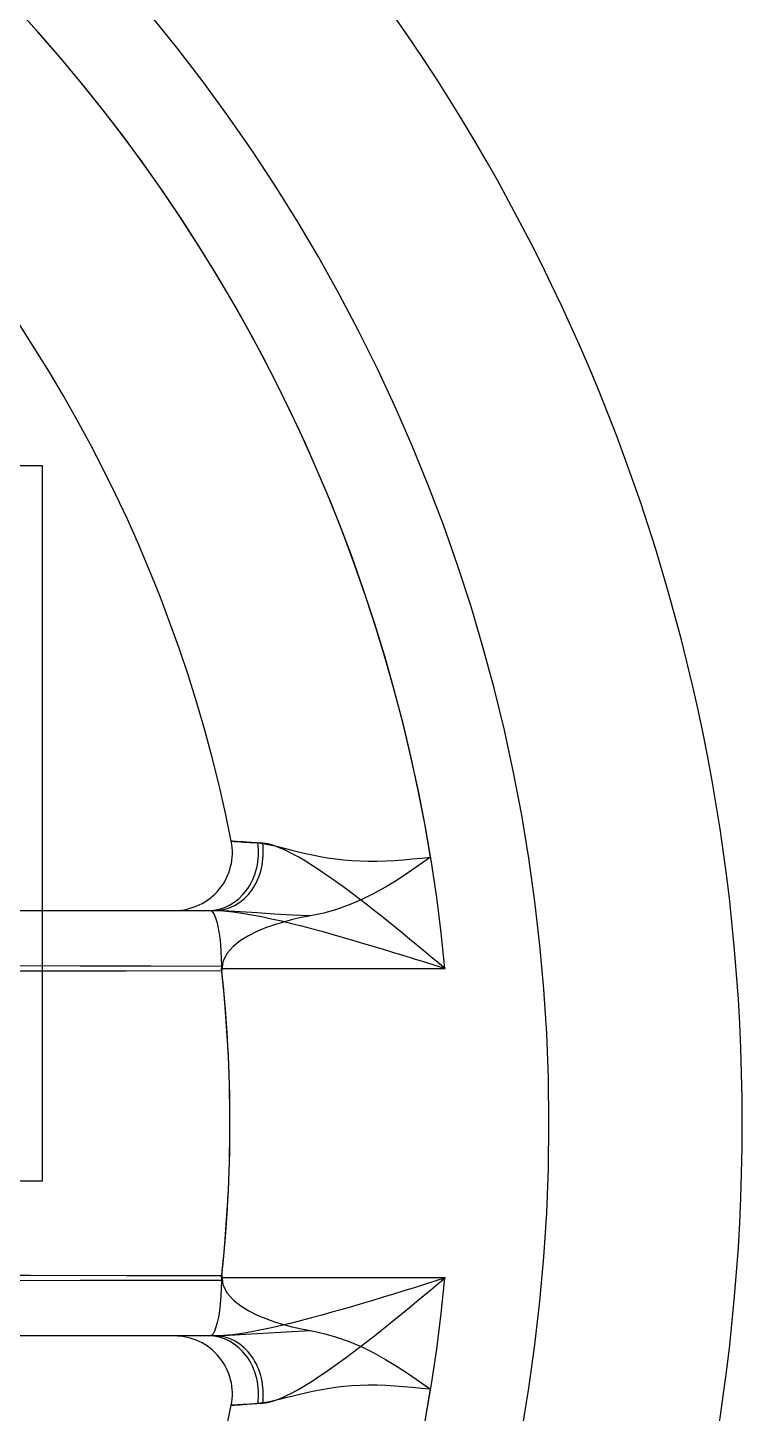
# Model space of a CAD drawing. Extents: x -100 to 100, y -116 to 85.
# Drawn here: x 63 to 100, y -30.5 to 41.2 of the extents above; entities that cross this region are included whole.
import ezdxf

# ---------------------------------------------------------------- set-up
doc = ezdxf.new("R2010")
doc.units = 0
doc.layers.add('HIDDEN', color=7, linetype='CONTINUOUS')
doc.layers.add('THICK', color=7, linetype='CONTINUOUS')

msp = doc.modelspace()

# ---------------------------------------------------------------- linework, layer by layer
at = {"layer": 'HIDDEN'}
for p, q in [((73.569, -0.917), (73.569, -0.917)), ((73.585, -0.918), (73.569, -0.917)), ((73.635, -0.921), (73.585, -0.918)), ((73.718, -0.927), (73.635, -0.921)), ((73.834, -0.934), (73.718, -0.927)), ((73.983, -0.944), (73.834, -0.934)), ((74.164, -0.956), (73.983, -0.944)), ((74.377, -0.97), (74.164, -0.956)), ((74.619, -0.985), (74.377, -0.97)), ((74.891, -1.003), (74.619, -0.985)), ((75.192, -1.022), (74.891, -1.003)), ((75.468, -1.061), (75.192, -1.022)), ((75.76, -1.14), (75.468, -1.061)), ((76.067, -1.253), (75.76, -1.14)), ((76.388, -1.395), (76.067, -1.253)), ((76.72, -1.563), (76.388, -1.395)), ((77.059, -1.749), (76.72, -1.563)), ((77.402, -1.952), (77.059, -1.749)), ((77.747, -2.168), (77.402, -1.952)), ((78.096, -2.396), (77.747, -2.168)), ((78.449, -2.634), (78.096, -2.396)), ((78.804, -2.883), (78.449, -2.634)), ((79.163, -3.14), (78.804, -2.883)), ((79.524, -3.405), (79.163, -3.14)), ((79.885, -3.675), (79.524, -3.405)), ((80.247, -3.95), (79.885, -3.675)), ((80.608, -4.229), (80.247, -3.95)), ((80.97, -4.512), (80.608, -4.229)), ((63.799, -18.5), (63.799, -4.5)), ((70.626, -4.5), (70.626, -4.5)), ((72.39, -4.5), (72.442, -4.5)), ((72.442, -4.5), (72.494, -4.5)), ((72.468, -4.5), (72.543, -4.524)), ((72.494, -4.5), (72.547, -4.5)), ((72.543, -4.524), (72.616, -4.596)), ((72.547, -4.5), (72.601, -4.5)), ((72.601, -4.5), (72.655, -4.5)), ((72.616, -4.596), (72.686, -4.714)), ((72.655, -4.5), (72.71, -4.5)), ((72.686, -4.714), (72.754, -4.877)), ((72.71, -4.5), (73.167, -4.517)), ((72.754, -4.877), (72.817, -5.082)), ((73.167, -4.517), (73.641, -4.563)), ((73.641, -4.563), (74.129, -4.631)), ((74.129, -4.631), (74.627, -4.716)), ((74.627, -4.716), (75.134, -4.814)), ((75.134, -4.814), (75.645, -4.923)), ((75.645, -4.923), (76.16, -5.041)), ((81.332, -4.799), (80.97, -4.512)), ((81.695, -5.089), (81.332, -4.799)), ((72.817, -5.082), (72.874, -5.326)), ((72.874, -5.326), (72.925, -5.607)), ((72.925, -5.607), (72.968, -5.919)), ((76.16, -5.041), (76.678, -5.166)), ((76.678, -5.166), (77.2, -5.297)), ((77.2, -5.297), (77.724, -5.435)), ((77.724, -5.435), (78.251, -5.577)), ((78.251, -5.577), (78.778, -5.723)), ((78.778, -5.723), (79.306, -5.873)), ((82.059, -5.382), (81.695, -5.089)), ((82.423, -5.679), (82.059, -5.382)), ((82.788, -5.978), (82.423, -5.679)), ((72.968, -5.919), (73.004, -6.256)), ((73.004, -6.256), (73.03, -6.617)), ((79.306, -5.873), (79.835, -6.026)), ((79.835, -6.026), (80.364, -6.182)), ((80.364, -6.182), (80.894, -6.34)), ((80.894, -6.34), (81.425, -6.501)), ((83.154, -6.279), (82.788, -5.978)), ((83.521, -6.583), (83.154, -6.279)), ((73.03, -6.617), (73.048, -6.991)), ((73.048, -6.991), (73.056, -7.374)), ((81.425, -6.501), (81.956, -6.664)), ((81.956, -6.664), (82.489, -6.828)), ((82.489, -6.828), (83.022, -6.995)), ((83.022, -6.995), (83.556, -7.162)), ((83.888, -6.888), (83.521, -6.583)), ((83.556, -7.162), (84.09, -7.331)), ((84.256, -7.194), (83.888, -6.888)), ((62.096, -7.352), (65.75, -7.36)), ((65.75, -7.36), (69.403, -7.368)), ((69.403, -7.368), (73.056, -7.374)), ((73.056, -7.374), (73.056, -7.395)), ((73.056, -7.395), (73.057, -7.416)), ((73.057, -7.416), (73.058, -7.437)), ((73.058, -7.437), (73.059, -7.458)), ((73.059, -7.458), (73.061, -7.479)), ((73.061, -7.479), (73.063, -7.5)), ((73.063, -7.5), (84.623, -7.5)), ((84.09, -7.331), (84.623, -7.5)), ((84.623, -7.5), (84.256, -7.194)), ((63.799, -18.5), (44, -18.5)), ((65.75, -23.64), (62.096, -23.648)), ((69.403, -23.632), (65.75, -23.64)), ((73.056, -23.626), (69.403, -23.632)), ((73.056, -23.626), (73.047, -24.044)), ((73.057, -23.584), (73.056, -23.605)), ((73.056, -23.605), (73.056, -23.626)), ((73.058, -23.563), (73.057, -23.584)), ((73.059, -23.542), (73.058, -23.563)), ((73.061, -23.521), (73.059, -23.542)), ((73.063, -23.5), (73.061, -23.521)), ((84.623, -23.5), (73.063, -23.5)), ((84.623, -23.5), (84.089, -23.669)), ((84.256, -23.806), (84.623, -23.5)), ((73.047, -24.044), (73.026, -24.45)), ((81.956, -24.336), (81.425, -24.499)), ((82.489, -24.172), (81.956, -24.336)), ((83.022, -24.005), (82.489, -24.172)), ((83.555, -23.838), (83.022, -24.005)), ((83.521, -24.417), (83.889, -24.112)), ((84.089, -23.669), (83.555, -23.838)), ((83.889, -24.112), (84.256, -23.806)), ((72.995, -24.838), (72.953, -25.197)), ((73.026, -24.45), (72.995, -24.838)), ((79.835, -24.974), (79.306, -25.127)), ((80.364, -24.818), (79.835, -24.974)), ((80.894, -24.66), (80.364, -24.818)), ((81.425, -24.499), (80.894, -24.66)), ((82.423, -25.321), (82.788, -25.023)), ((82.788, -25.023), (83.154, -24.721)), ((83.154, -24.721), (83.521, -24.417)), ((72.902, -25.525), (72.843, -25.812)), ((72.953, -25.197), (72.902, -25.525)), ((77.199, -25.703), (76.678, -25.834)), ((77.724, -25.565), (77.199, -25.703)), ((78.251, -25.423), (77.724, -25.565)), ((78.778, -25.277), (78.251, -25.423)), ((79.306, -25.127), (78.778, -25.277)), ((81.695, -25.911), (82.059, -25.617)), ((82.059, -25.617), (82.423, -25.321)), ((70.626, -26.5), (70.626, -26.5)), ((72.442, -26.5), (72.39, -26.5)), ((72.494, -26.5), (72.442, -26.5)), ((72.549, -26.471), (72.468, -26.5)), ((72.547, -26.5), (72.494, -26.5)), ((72.601, -26.5), (72.547, -26.5)), ((72.629, -26.386), (72.549, -26.471)), ((72.655, -26.5), (72.601, -26.5)), ((72.705, -26.246), (72.629, -26.386)), ((72.71, -26.5), (72.655, -26.5)), ((72.777, -26.053), (72.705, -26.246)), ((73.167, -26.483), (72.71, -26.5)), ((72.843, -25.812), (72.777, -26.053)), ((73.641, -26.437), (73.167, -26.483)), ((74.129, -26.369), (73.641, -26.437)), ((74.627, -26.284), (74.129, -26.369)), ((75.134, -26.186), (74.627, -26.284)), ((75.645, -26.077), (75.134, -26.186)), ((76.16, -25.959), (75.645, -26.077)), ((76.678, -25.834), (76.16, -25.959)), ((80.608, -26.771), (80.97, -26.488)), ((80.97, -26.488), (81.332, -26.201)), ((81.332, -26.201), (81.695, -25.911)), ((79.886, -27.325), (80.247, -27.05)), ((80.247, -27.05), (80.608, -26.771)), ((78.805, -28.117), (79.163, -27.86)), ((79.163, -27.86), (79.524, -27.595)), ((79.524, -27.595), (79.886, -27.325)), ((77.747, -28.832), (78.096, -28.604)), ((78.096, -28.604), (78.449, -28.365)), ((78.449, -28.365), (78.805, -28.117)), ((76.72, -29.437), (77.059, -29.251)), ((77.059, -29.251), (77.402, -29.048)), ((77.402, -29.048), (77.747, -28.832)), ((73.569, -30.083), (73.585, -30.082)), ((73.569, -30.083), (73.569, -30.083)), ((73.585, -30.082), (73.636, -30.079)), ((73.636, -30.079), (73.72, -30.073)), ((73.72, -30.073), (73.838, -30.065)), ((73.838, -30.065), (73.988, -30.056)), ((73.988, -30.056), (74.168, -30.044)), ((74.168, -30.044), (74.379, -30.03)), ((74.379, -30.03), (74.62, -30.014)), ((74.62, -30.014), (74.891, -29.997)), ((74.891, -29.997), (75.192, -29.978)), ((75.192, -29.978), (75.468, -29.939)), ((75.468, -29.939), (75.76, -29.86)), ((75.76, -29.86), (76.067, -29.747)), ((76.067, -29.747), (76.388, -29.605)), ((76.388, -29.605), (76.72, -29.437))]:
    msp.add_line(p, q, dxfattribs=at)
for radius, start, end in [(90, 270.00002, 89.99998), (85, 5.40053, 82.56442), (73.5, 353.75132, 6.24868), (85, 277.43558, 354.59947)]:
    msp.add_arc((0, -15.5), radius, start, end, dxfattribs=at)
for centre, start_param, end_param in [((72.71, -1.5), -3.141593, -1.410792), ((72.71, -29.5), -1.7308, 0)]:
    msp.add_ellipse(centre, major_axis=(0, 3), ratio=0.838157, start_param=start_param, end_param=end_param, dxfattribs=at)
at = {"layer": 'THICK'}
for p, q in [((63.799, 18.5), (51.5, 18.5)), ((63.799, -4.5), (63.799, 18.5)), ((73.569, -0.917), (73.608, -0.919)), ((73.608, -0.919), (73.725, -0.927)), ((73.725, -0.927), (73.919, -0.94)), ((73.919, -0.94), (74.19, -0.958)), ((74.19, -0.958), (74.533, -0.98)), ((74.533, -0.98), (74.944, -1.006)), ((74.944, -1.006), (75.195, -1.033)), ((75.195, -1.033), (75.464, -1.079)), ((75.464, -1.079), (75.749, -1.14)), ((75.749, -1.14), (76.051, -1.212)), ((76.051, -1.212), (76.368, -1.291)), ((76.368, -1.291), (76.701, -1.376)), ((76.701, -1.376), (77.047, -1.462)), ((77.047, -1.462), (77.406, -1.547)), ((77.406, -1.547), (77.777, -1.628)), ((77.777, -1.628), (78.158, -1.704)), ((78.158, -1.704), (78.551, -1.772)), ((78.551, -1.772), (78.956, -1.831)), ((78.956, -1.831), (79.373, -1.879)), ((79.373, -1.879), (79.799, -1.915)), ((79.799, -1.915), (80.231, -1.939)), ((80.231, -1.939), (80.669, -1.949)), ((80.669, -1.949), (81.112, -1.946)), ((81.112, -1.946), (81.561, -1.932)), ((81.561, -1.932), (82.015, -1.907)), ((82.015, -1.907), (82.476, -1.874)), ((82.476, -1.874), (82.941, -1.833)), ((83.307, -2.145), (82.731, -2.541)), ((82.941, -1.833), (83.41, -1.789)), ((83.878, -1.745), (83.307, -2.145)), ((83.41, -1.789), (83.879, -1.744)), ((82.731, -2.541), (82.148, -2.923)), ((81.553, -3.287), (80.943, -3.626)), ((82.148, -2.923), (81.553, -3.287)), ((79.674, -4.209), (79.019, -4.443)), ((80.316, -3.936), (79.674, -4.209)), ((80.943, -3.626), (80.316, -3.936)), ((62.291, -4.5), (67.341, -4.5)), ((67.341, -4.5), (72.391, -4.5)), ((73.19, -4.52), (72.391, -4.5)), ((74.029, -4.566), (73.19, -4.52)), ((74.9, -4.624), (74.029, -4.566)), ((75.799, -4.684), (74.9, -4.624)), ((76.722, -4.737), (75.799, -4.684)), ((76.727, -4.974), (76.261, -5.096)), ((77.666, -4.779), (76.722, -4.737)), ((77.195, -4.869), (76.727, -4.974)), ((77.666, -4.779), (77.195, -4.869)), ((78.35, -4.634), (77.666, -4.779)), ((79.019, -4.443), (78.35, -4.634)), ((74.895, -5.586), (74.464, -5.803)), ((75.342, -5.399), (74.895, -5.586)), ((75.798, -5.237), (75.342, -5.399)), ((76.261, -5.096), (75.798, -5.237)), ((73.673, -6.354), (73.348, -6.714)), ((74.053, -6.054), (73.673, -6.354)), ((74.464, -5.803), (74.053, -6.054)), ((73.127, -7.142), (73.077, -7.622)), ((73.348, -6.714), (73.127, -7.142)), ((63.174, -7.64), (58.222, -7.652)), ((68.126, -7.631), (63.174, -7.64)), ((73.077, -7.622), (68.126, -7.631)), ((58.222, -23.348), (63.174, -23.36)), ((63.174, -23.36), (68.126, -23.369)), ((68.126, -23.369), (73.077, -23.378)), ((73.077, -23.378), (73.127, -23.86)), ((73.127, -23.86), (73.352, -24.292)), ((73.352, -24.292), (73.678, -24.651)), ((73.678, -24.651), (74.06, -24.951)), ((74.06, -24.951), (74.473, -25.202)), ((74.473, -25.202), (74.907, -25.419)), ((74.907, -25.419), (75.353, -25.605)), ((75.353, -25.605), (75.805, -25.766)), ((75.805, -25.766), (76.263, -25.905)), ((67.341, -26.5), (62.291, -26.5)), ((72.391, -26.5), (67.341, -26.5)), ((72.391, -26.5), (73.19, -26.48)), ((73.19, -26.48), (74.029, -26.434)), ((74.029, -26.434), (74.9, -26.376)), ((74.9, -26.376), (75.799, -26.316)), ((75.799, -26.316), (76.722, -26.263)), ((76.263, -25.905), (76.726, -26.026)), ((76.722, -26.263), (77.666, -26.221)), ((76.726, -26.026), (77.194, -26.131)), ((77.194, -26.131), (77.666, -26.221)), ((77.666, -26.221), (78.35, -26.366)), ((78.35, -26.366), (79.019, -26.557)), ((79.019, -26.557), (79.674, -26.791)), ((79.674, -26.791), (80.316, -27.064)), ((80.316, -27.064), (80.943, -27.374)), ((80.943, -27.374), (81.553, -27.713)), ((81.553, -27.713), (82.148, -28.077)), ((82.148, -28.077), (82.731, -28.459)), ((82.731, -28.459), (83.306, -28.855)), ((77.777, -29.372), (77.406, -29.453)), ((78.158, -29.296), (77.777, -29.372)), ((78.551, -29.228), (78.158, -29.296)), ((78.956, -29.169), (78.551, -29.228)), ((79.373, -29.121), (78.956, -29.169)), ((79.799, -29.085), (79.373, -29.121)), ((80.231, -29.061), (79.799, -29.085)), ((80.669, -29.051), (80.231, -29.061)), ((81.112, -29.054), (80.669, -29.051)), ((81.561, -29.068), (81.112, -29.054)), ((82.015, -29.093), (81.561, -29.068)), ((82.476, -29.126), (82.015, -29.093)), ((82.941, -29.167), (82.476, -29.126)), ((83.41, -29.211), (82.941, -29.167)), ((83.306, -28.855), (83.878, -29.255)), ((83.879, -29.256), (83.41, -29.211)), ((73.608, -30.081), (73.569, -30.083)), ((73.725, -30.073), (73.608, -30.081)), ((73.919, -30.06), (73.725, -30.073)), ((74.19, -30.042), (73.919, -30.06)), ((74.533, -30.02), (74.19, -30.042)), ((74.944, -29.994), (74.533, -30.02)), ((75.195, -29.967), (74.944, -29.994)), ((75.464, -29.921), (75.195, -29.967)), ((75.749, -29.86), (75.464, -29.921)), ((76.051, -29.788), (75.749, -29.86)), ((76.368, -29.709), (76.051, -29.788)), ((76.701, -29.624), (76.368, -29.709)), ((77.047, -29.538), (76.701, -29.624)), ((77.406, -29.453), (77.047, -29.538))]:
    msp.add_line(p, q, dxfattribs=at)
for centre, radius, start, end in [((0, -15.5), 100, 270.00002, 89.99998), ((0, -15.5), 90, 270.00002, 89.99998), ((0, -15.5), 85, 9.31366, 82.56442), ((0, -15.5), 75, 11.21227, 81.56621), ((70.626, -1.5), 3, 270.00002, 11.21227), ((0, -15.5), 73.5, 353.84706, 6.15294), ((70.626, -29.5), 3, 348.78773, 89.99998), ((0, -15.5), 85, 277.43558, 350.68634), ((0, -15.5), 75, 278.43379, 348.78773)]:
    msp.add_arc(centre, radius, start, end, dxfattribs=at)
for centre, start_param, end_param in [((72.391, -1.5), 0, 1.73613), ((72.391, -29.5), 1.405462, 3.141593)]:
    msp.add_ellipse(centre, major_axis=(0, -3), ratio=0.862777, start_param=start_param, end_param=end_param, dxfattribs=at)

doc.saveas('drawing.dxf')
